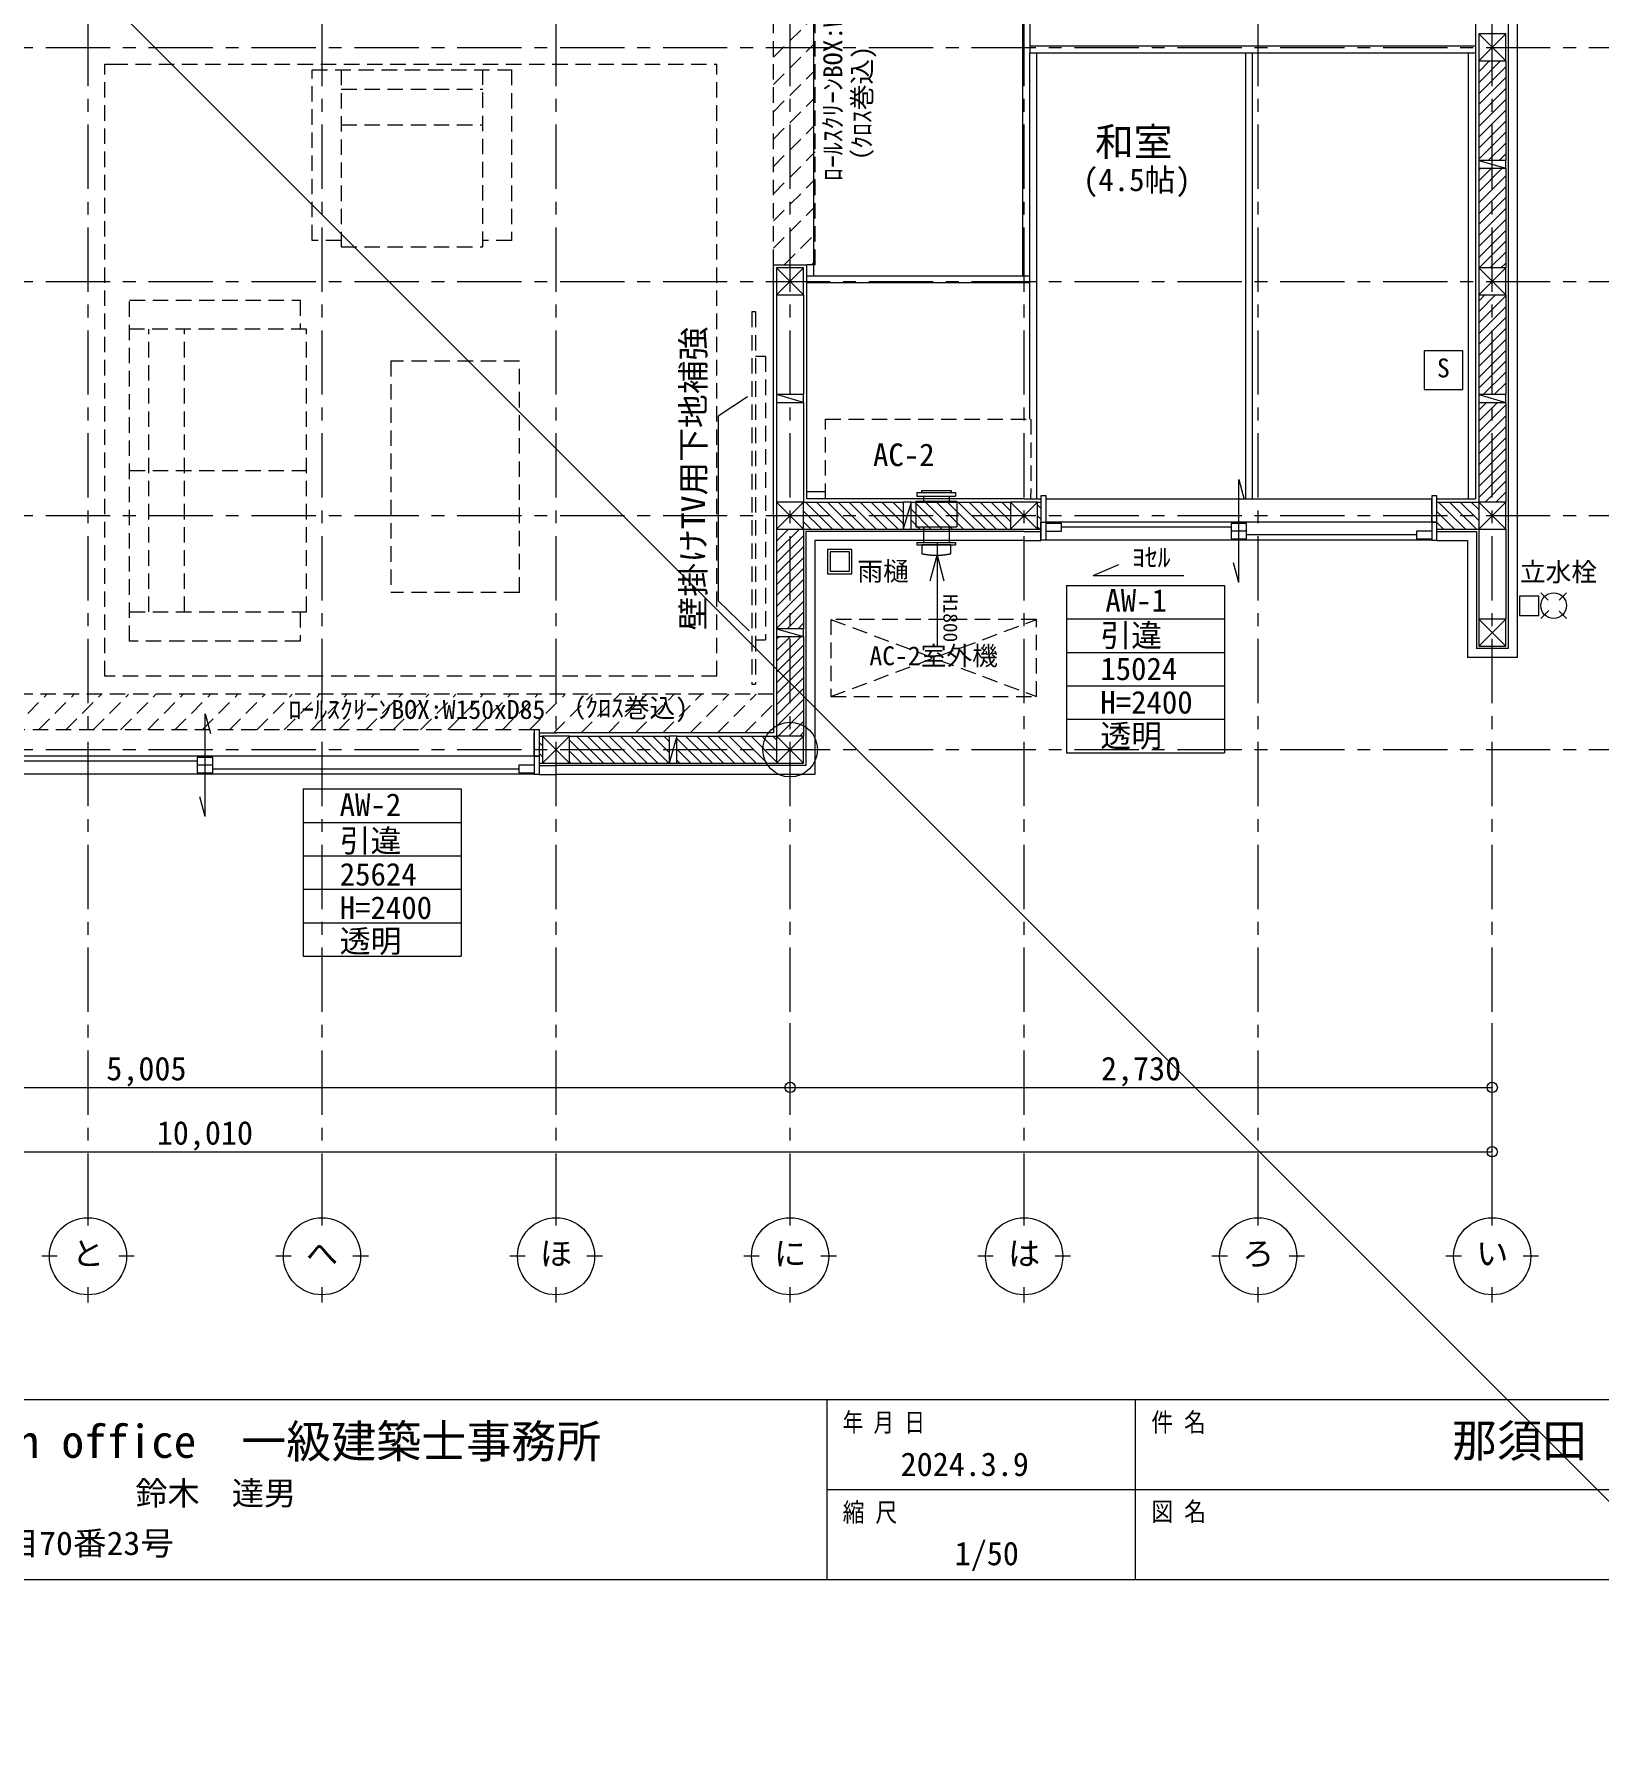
# Model space of a CAD drawing. Units: millimetres at full size, sheet at 1:50. Extents: x -16792 to 54909, y -26252 to 25759.
# Drawn here: x -87 to 5997, y 9388 to 16024 of the extents above; entities that cross this region are included whole.
import ezdxf
from ezdxf.enums import TextEntityAlignment as Align

# ---------------------------------------------------------------- set-up
doc = ezdxf.new("R2010")
doc.units = ezdxf.units.MM
doc.header["$LTSCALE"] = 50
doc.header["$PDMODE"] = 32
doc.header["$PDSIZE"] = 40
doc.linetypes.add('CHAIN1', pattern=[8, 5, -1, 1, -1])
doc.linetypes.add('DASHED1', pattern=[1.8, 1.2, -0.6])
for name, color, linetype, lineweight in [('3-1_通り芯・通り番号', 7, 'Continuous', 13), ('3-2_柱(黄)', 4, 'Continuous', 5), ('3-3_仕上線(黄)', 3, 'Continuous', 20), ('3-4_下地・間柱(水色)', 4, 'Continuous', 5), ('3-5_サッシ・室内建具', 7, 'Continuous', 13), ('3-6_住宅設備・造作', 4, 'Continuous', 5), ('3-7_家具点線', 4, 'DASHED1', 5), ('3-8_ハッチング', 1, 'Continuous', 9), ('3-9_建築設備', 5, 'Continuous', 13), ('3-A_文字', 7, 'Continuous', 13), ('3-B_特記事項', 6, 'Continuous', 13), ('3-C_予備', 1, 'Continuous', 9), ('3-F_寸法・方位', 7, 'Continuous', 13), ('F-F_図面枠（共通）', 7, 'Continuous', 13)]:
    doc.layers.add(name, color=color, linetype=linetype, lineweight=lineweight)
doc.styles.add('ＭＳ ゴシック', font='')
doc.styles.get('ＭＳ ゴシック').set_extended_font_data('MS Gothic')

# ---------------------------------------------------------------- blocks, each defined once
blk = doc.blocks.new('SA')
at = {"layer": '3-9_建築設備'}
for p, q in [((-74.76, 215.53), (-74.76, 201.53)), ((-74.76, 215.53), (75.24, 215.53)), ((-74.76, 201.53), (75.24, 201.53)), ((-57.26, 223.53), (-57.26, 215.53)), ((-57.26, 223.53), (57.74, 223.53)), ((-57.26, 215.53), (57.74, 215.53)), ((-49.26, 201.68), (-49.26, 181.68)), ((-49.26, 201.68), (49.74, 201.68)), ((49.74, 201.68), (49.74, 181.68)), ((57.74, 223.53), (57.74, 215.53)), ((75.24, 215.53), (75.24, 201.53)), ((-79.76, 181.68), (-79.76, 95.68)), ((-79.76, 181.68), (80.24, 181.68)), ((-79.76, 181.68), (-79.76, 95.68)), ((-79.76, 181.68), (80.24, 181.68)), ((-49.26, 181.68), (49.74, 181.68)), ((80.24, 181.68), (80.24, 95.68)), ((80.24, 181.68), (80.24, 82.68)), ((-79.76, 95.68), (-79.76, 82.68)), ((-79.76, 82.68), (80.24, 82.68)), ((49.74, 82.68), (49.74, 21.68)), ((-74.76, 21.68), (-74.76, 11.68)), ((-74.76, 21.68), (75.24, 21.68)), ((-74.76, 11.68), (75.24, 11.68)), ((4.57, -385.34), (4.57, 20.47)), ((75.24, 21.68), (75.24, 11.68))]:
    blk.add_line(p, q, dxfattribs=at)
for points in [[(-49.26, 82.68), (-49.26, 21.68), (49.74, 21.68)], [(56.85, -22.4), (56.85, 11.68), (-56.36, 11.68), (-56.36, -22.3), (-55.75, -22.43), (-54.88, -22.61), (-54.02, -22.79), (-53.15, -22.97), (-52.28, -23.14), (-51.41, -23.31), (-50.54, -23.48), (-49.68, -23.64), (-48.81, -23.8), (-47.93, -23.96), (-47.06, -24.12), (-46.19, -24.27), (-45.32, -24.42), (-44.45, -24.57), (-43.57, -24.71), (-42.7, -24.86), (-41.83, -24.99), (-40.95, -25.13), (-40.08, -25.26), (-39.2, -25.39), (-38.33, -25.52), (-37.45, -25.65), (-36.58, -25.77), (-35.7, -25.89), (-34.82, -26), (-33.94, -26.12), (-33.07, -26.23), (-32.19, -26.34), (-31.31, -26.44), (-30.43, -26.54), (-29.55, -26.64), (-28.67, -26.74), (-27.79, -26.83), (-26.91, -26.92), (-26.03, -27.01), (-25.15, -27.1)], [(-25.15, -27.1), (-24.27, -27.18), (-23.39, -27.26), (-22.51, -27.34), (-21.62, -27.41), (-20.74, -27.48), (-19.86, -27.55), (-18.98, -27.61), (-18.09, -27.67), (-17.21, -27.73), (-16.33, -27.79), (-15.44, -27.84), (-14.56, -27.89), (-13.68, -27.94), (-12.79, -27.99), (-11.91, -28.03), (-11.03, -28.07), (-10.14, -28.11), (-9.26, -28.14), (-8.37, -28.17), (-7.49, -28.2), (-6.6, -28.22), (-5.72, -28.24), (-4.84, -28.26), (-3.95, -28.28), (-3.07, -28.29), (-2.18, -28.3), (-1.3, -28.31), (-0.41, -28.32), (0.47, -28.32), (1.36, -28.32), (2.24, -28.31), (3.13, -28.3), (4.01, -28.29), (4.9, -28.28), (5.78, -28.26), (6.67, -28.24), (7.55, -28.22), (8.44, -28.2), (9.32, -28.17)], [(-23.51, -128.36), (3.28, -28.37), (30.07, -128.36)], [(9.32, -28.17), (10.21, -28.14), (11.09, -28.11), (11.97, -28.07), (12.86, -28.03), (13.74, -27.99), (14.63, -27.94), (15.51, -27.89), (16.39, -27.84), (17.28, -27.79), (18.16, -27.73), (19.04, -27.67), (19.92, -27.61), (20.81, -27.55), (21.69, -27.48), (22.57, -27.41), (23.45, -27.34), (24.33, -27.26), (25.22, -27.18), (26.1, -27.1), (26.98, -27.01), (27.86, -26.92), (28.74, -26.83), (29.62, -26.74), (30.5, -26.64), (31.38, -26.54), (32.26, -26.44), (33.13, -26.34), (34.01, -26.23), (34.89, -26.12), (35.77, -26), (36.65, -25.89), (37.52, -25.77), (38.4, -25.65), (39.27, -25.52), (40.15, -25.39), (41.03, -25.26), (41.9, -25.13), (42.77, -24.99), (43.65, -24.86)], [(43.65, -24.86), (44.52, -24.71), (45.4, -24.57), (46.27, -24.42), (47.14, -24.27), (48.01, -24.12), (48.88, -23.96), (49.75, -23.8), (50.62, -23.64), (51.49, -23.48), (52.36, -23.31), (53.23, -23.14), (54.1, -22.97), (54.96, -22.79), (55.83, -22.61), (56.7, -22.43), (57.31, -22.3)]]:
    blk.add_lwpolyline(points, dxfattribs=at)

msp = doc.modelspace()

# ---------------------------------------------------------------- linework, layer by layer
at = {"layer": '3-1_通り芯・通り番号', "color": 1, "linetype": 'CHAIN1', "lineweight": 9}
for p, q in [((122.05, 11422.55), (122.05, 23216.06)), ((1032.05, 11422.55), (1032.05, 23216.06)), ((1942.05, 11422.55), (1942.05, 23216.06)), ((2852.05, 11422.55), (2852.05, 23216.06)), ((3762.05, 11422.55), (3762.05, 23216.06)), ((4672.05, 11422.55), (4672.05, 23216.06)), ((5582.05, 11422.55), (5582.05, 23216.06)), ((-7242.18, 15972.55), (7012.93, 15972.55)), ((-7242.18, 15062.55), (7012.93, 15062.55)), ((-7242.18, 14152.55), (7012.93, 14152.55)), ((-7242.18, 13242.55), (7012.93, 13242.55))]:
    msp.add_line(p, q, dxfattribs=at)
at = {"layer": '3-1_通り芯・通り番号'}
for p, q in [((122.05, 11392.55), (122.05, 11452.55)), ((1032.05, 11392.55), (1032.05, 11452.55)), ((1942.05, 11392.55), (1942.05, 11452.55)), ((2852.05, 11392.55), (2852.05, 11452.55)), ((3762.05, 11392.55), (3762.05, 11452.55)), ((4672.05, 11392.55), (4672.05, 11452.55)), ((5582.05, 11392.55), (5582.05, 11452.55)), ((2.05, 11272.55), (-57.95, 11272.55)), ((302.05, 11272.55), (242.05, 11272.55)), ((912.05, 11272.55), (852.05, 11272.55)), ((1212.05, 11272.55), (1152.05, 11272.55)), ((1822.05, 11272.55), (1762.05, 11272.55)), ((2122.05, 11272.55), (2062.05, 11272.55)), ((2732.05, 11272.55), (2672.05, 11272.55)), ((3032.05, 11272.55), (2972.05, 11272.55)), ((3642.05, 11272.55), (3582.05, 11272.55)), ((3942.05, 11272.55), (3882.05, 11272.55)), ((4552.05, 11272.55), (4492.05, 11272.55)), ((4852.05, 11272.55), (4792.05, 11272.55)), ((5462.05, 11272.55), (5402.05, 11272.55)), ((5762.05, 11272.55), (5702.05, 11272.55)), ((122.05, 11092.55), (122.05, 11152.55)), ((1032.05, 11092.55), (1032.05, 11152.55)), ((1942.05, 11092.55), (1942.05, 11152.55)), ((2852.05, 11092.55), (2852.05, 11152.55)), ((3762.05, 11092.55), (3762.05, 11152.55)), ((4672.05, 11092.55), (4672.05, 11152.55)), ((5582.05, 11092.55), (5582.05, 11152.55))]:
    msp.add_line(p, q, dxfattribs=at)
for centre in [(122.05, 11272.55), (1032.05, 11272.55), (1942.05, 11272.55), (2852.05, 11272.55), (3762.05, 11272.55), (4672.05, 11272.55), (5582.05, 11272.55)]:
    msp.add_circle(centre, 150, dxfattribs=at)
at = {"layer": '3-2_柱(黄)'}
for p, q in [((5634.55, 16025.05), (5529.55, 15920.05)), ((5634.55, 15920.05), (5529.55, 16025.05)), ((2799.55, 15115.05), (2904.55, 15010.05)), ((2904.55, 15115.05), (2799.55, 15010.05)), ((5634.55, 15115.05), (5529.55, 15010.05)), ((5634.55, 15010.05), (5529.55, 15115.05)), ((2799.55, 14205.05), (2904.55, 14100.05)), ((2904.55, 14205.05), (2799.55, 14100.05)), ((3814.55, 14100.05), (3709.55, 14205.05)), ((3709.55, 14100.05), (3814.55, 14205.05)), ((5529.55, 14205.05), (5634.55, 14100.05)), ((5634.55, 14205.05), (5529.55, 14100.05)), ((5529.55, 13750.05), (5634.55, 13645.05)), ((5634.55, 13750.05), (5529.55, 13645.05)), ((1994.55, 13190.05), (1889.55, 13295.05)), ((1889.55, 13190.05), (1994.55, 13295.05)), ((2799.55, 13295.05), (2904.55, 13190.05)), ((2904.55, 13295.05), (2799.55, 13190.05))]:
    msp.add_line(p, q, dxfattribs=at)
at = {"layer": '3-2_柱(黄)', "color": 3, "lineweight": 20}
for points in [[(5634.55, 16025.05), (5529.55, 16025.05), (5529.55, 15920.05), (5634.55, 15920.05)], [(2799.55, 15115.05), (2799.55, 15010.05), (2904.55, 15010.05), (2904.55, 15115.05)], [(5634.55, 15115.05), (5529.55, 15115.05), (5529.55, 15010.05), (5634.55, 15010.05)], [(2799.55, 14205.05), (2799.55, 14100.05), (2904.55, 14100.05), (2904.55, 14205.05)], [(3814.55, 14100.05), (3814.55, 14205.05), (3709.55, 14205.05), (3709.55, 14100.05)], [(5529.55, 14205.05), (5529.55, 14100.05), (5634.55, 14100.05), (5634.55, 14205.05)], [(5529.55, 13750.05), (5529.55, 13645.05), (5634.55, 13645.05), (5634.55, 13750.05)], [(1994.55, 13190.05), (1994.55, 13295.05), (1889.55, 13295.05), (1889.55, 13190.05)], [(2799.55, 13295.05), (2799.55, 13190.05), (2904.55, 13190.05), (2904.55, 13295.05)]]:
    msp.add_lwpolyline(points, close=True, dxfattribs=at)
msp.add_circle((2852.05, 13242.55), 106.22, dxfattribs=at)
at = {"layer": '3-3_仕上線(黄)'}
for p, q in [((5517.05, 17715.55), (5517.05, 15972.55)), ((5678.55, 16882.55), (5678.55, 15972.55)), ((5517.05, 15972.55), (5517.05, 15062.55)), ((5678.55, 15972.55), (5678.55, 15062.55)), ((2787.05, 14152.55), (2787.05, 15127.55)), ((2787.05, 15127.55), (2917.05, 15127.55)), ((2917.05, 14217.55), (2917.05, 15127.55)), ((5517.05, 15062.55), (5517.05, 14217.55)), ((5678.55, 15062.55), (5678.55, 14152.55)), ((3762.05, 14217.55), (2917.05, 14217.55)), ((3762.05, 14217.55), (3827.05, 14217.55)), ((5346.95, 14217.55), (5347.05, 14217.55)), ((5367.05, 14217.55), (5517.05, 14217.55)), ((2787.05, 14152.55), (2787.05, 13307.55)), ((5678.55, 14152.55), (5678.55, 13601.05)), ((3762.05, 14056.05), (2948.55, 14056.05)), ((2948.55, 14056.05), (2948.55, 13146.05)), ((3762.05, 14056.05), (3827.05, 14056.05)), ((5346.95, 14056.05), (5347.05, 14056.05)), ((5367.05, 14056.05), (5485.55, 14056.05)), ((5485.55, 14056.05), (5485.55, 13601.05)), ((5678.55, 13601.05), (5485.55, 13601.05)), ((1877.05, 13307.55), (1942.05, 13307.55)), ((2787.05, 13307.55), (1942.05, 13307.55)), ((1877.05, 13146.05), (1942.05, 13146.05)), ((2948.55, 13146.05), (1942.05, 13146.05))]:
    msp.add_line(p, q, dxfattribs=at)
at = {"layer": '3-3_仕上線(黄)', "color": 7, "linetype": 'DASHED1', "lineweight": 13}
for p, q in [((187.05, 15907.55), (217.22, 15907.55)), ((187.05, 13527.55), (187.05, 15907.55)), ((217.22, 15907.55), (2567.05, 15907.55)), ((2567.05, 13527.55), (2567.05, 15907.55)), ((2567.05, 13527.55), (187.05, 13527.55)), ((2787.05, 13457.55), (-770.45, 13457.55)), ((1857.05, 13319.55), (-702.85, 13319.55))]:
    msp.add_line(p, q, dxfattribs=at)
at = {"layer": '3-4_下地・間柱(水色)'}
for p, q in [((5643.55, 15972.55), (5643.55, 15062.55)), ((5529.55, 15920.05), (5529.55, 15532.55)), ((5529.55, 15920.05), (5529.55, 15532.55)), ((5634.55, 15920.05), (5634.55, 15532.55)), ((5529.55, 15532.55), (5634.55, 15502.55)), ((5529.55, 15502.55), (5529.55, 15115.05)), ((5529.55, 15502.55), (5529.55, 15115.05)), ((5634.55, 15502.55), (5634.55, 15115.05)), ((2799.55, 15010.05), (2799.55, 14622.55)), ((2904.55, 15010.05), (2904.55, 14622.55)), ((5529.55, 15010.05), (5529.55, 14622.55)), ((5529.55, 15010.05), (5529.55, 14622.55)), ((5634.55, 15010.05), (5634.55, 14622.55)), ((5643.55, 15062.55), (5643.55, 14152.55)), ((2904.55, 14592.55), (2799.55, 14622.55)), ((5529.55, 14622.55), (5634.55, 14592.55)), ((2799.55, 14592.55), (2799.55, 14205.05)), ((2904.55, 14592.55), (2904.55, 14205.05)), ((5529.55, 14592.55), (5529.55, 14205.05)), ((5529.55, 14592.55), (5529.55, 14205.05)), ((5634.55, 14592.55), (5634.55, 14205.05)), ((2904.55, 14205.05), (3292.05, 14205.05)), ((2904.55, 14205.05), (3292.05, 14205.05)), ((3322.05, 14205.05), (3292.05, 14100.05)), ((3322.05, 14205.05), (3709.55, 14205.05)), ((3322.05, 14205.05), (3709.55, 14205.05)), ((3814.55, 14205.05), (3827.05, 14205.05)), ((5346.95, 14205.05), (5347.05, 14205.05)), ((5367.05, 14205.05), (5529.55, 14205.05)), ((5367.05, 14205.05), (5529.55, 14205.05)), ((5643.55, 14152.55), (5643.55, 13636.05)), ((2799.55, 14100.05), (2799.55, 13712.55)), ((2799.55, 14100.05), (2799.55, 13712.55)), ((2904.55, 14100.05), (2904.55, 13712.55)), ((2904.55, 14100.05), (3292.05, 14100.05)), ((2913.55, 14091.05), (2913.55, 13181.05)), ((3762.05, 14091.05), (2913.55, 14091.05)), ((3322.05, 14100.05), (3709.55, 14100.05)), ((3762.05, 14091.05), (3827.05, 14091.05)), ((3814.55, 14100.05), (3827.05, 14100.05)), ((5367.05, 14100.05), (5529.55, 14100.05)), ((5367.05, 14091.05), (5520.55, 14091.05)), ((5520.55, 14091.05), (5520.55, 13636.05)), ((5529.55, 14100.05), (5529.55, 13750.05)), ((5634.55, 14100.05), (5634.55, 13750.05)), ((2799.55, 13712.55), (2904.55, 13682.55)), ((2799.55, 13682.55), (2799.55, 13295.05)), ((2799.55, 13682.55), (2799.55, 13295.05)), ((2904.55, 13682.55), (2904.55, 13295.05)), ((5643.55, 13636.05), (5520.55, 13636.05)), ((1877.05, 13295.05), (1889.55, 13295.05)), ((1994.55, 13295.05), (2382.05, 13295.05)), ((1994.55, 13295.05), (2382.05, 13295.05)), ((2412.05, 13295.05), (2382.05, 13190.05)), ((2412.05, 13295.05), (2799.55, 13295.05)), ((2412.05, 13295.05), (2799.55, 13295.05)), ((1877.05, 13190.05), (1889.55, 13190.05)), ((1877.05, 13181.05), (1942.05, 13181.05)), ((2913.55, 13181.05), (1942.05, 13181.05)), ((1994.55, 13190.05), (2382.05, 13190.05)), ((2412.05, 13190.05), (2799.55, 13190.05))]:
    msp.add_line(p, q, dxfattribs=at)
msp.add_lwpolyline([(5643.55, 17854.05), (5643.55, 16882.55), (5643.55, 15972.55)], dxfattribs=at)
for points in [[(5634.55, 15532.55), (5529.55, 15532.55), (5529.55, 15502.55), (5634.55, 15502.55)], [(2799.55, 14592.55), (2904.55, 14592.55), (2904.55, 14622.55), (2799.55, 14622.55)], [(5634.55, 14622.55), (5529.55, 14622.55), (5529.55, 14592.55), (5634.55, 14592.55)], [(3322.05, 14100.05), (3322.05, 14205.05), (3292.05, 14205.05), (3292.05, 14100.05)], [(2904.55, 13712.55), (2799.55, 13712.55), (2799.55, 13682.55), (2904.55, 13682.55)], [(2412.05, 13190.05), (2412.05, 13295.05), (2382.05, 13295.05), (2382.05, 13190.05)]]:
    msp.add_lwpolyline(points, close=True, dxfattribs=at)
at = {"layer": '3-5_サッシ・室内建具'}
for p, q in [((4597.05, 13892.05), (4597.05, 14292.05)), ((4597.05, 14292.05), (4617.76, 14214.77)), ((3847.05, 14229.55), (3827.05, 14229.55)), ((3827.05, 14229.55), (3827.05, 14057.05)), ((3847.05, 14057.05), (3847.05, 14229.55)), ((3847.05, 14127.05), (3847.05, 14217.55)), ((5347.05, 14229.55), (5347.05, 14057.05)), ((5347.05, 14127.05), (5347.05, 14217.55)), ((3827.05, 14127.05), (3847.05, 14127.05)), ((3827.05, 14056.05), (3827.05, 14127.05)), ((3827.05, 14127.05), (3847.05, 14127.05)), ((5347.05, 14127.05), (3847.05, 14127.05)), ((3907.05, 14122.05), (3847.05, 14122.05)), ((3847.05, 14092.05), (3907.05, 14092.05)), ((3907.05, 14092.05), (3907.05, 14122.05)), ((4567.05, 14107.05), (3907.05, 14107.05)), ((4567.05, 14122.05), (4567.05, 14062.05)), ((4627.05, 14122.05), (4567.05, 14122.05)), ((4627.05, 14092.05), (4567.05, 14092.05)), ((4627.05, 14062.05), (4627.05, 14122.05)), ((5287.05, 14077.05), (4627.05, 14077.05)), ((5347.05, 14092.05), (5287.05, 14092.05)), ((5347.05, 14127.05), (5367.05, 14127.05)), ((3827.05, 14056.05), (3827.05, 14065.05)), ((3847.05, 14057.05), (3827.05, 14057.05)), ((5347.05, 14057.05), (3847.05, 14057.05)), ((4567.05, 14062.05), (4627.05, 14062.05)), ((5347.05, 14057.05), (5367.05, 14057.05)), ((5367.05, 14056.05), (5367.05, 14065.05)), ((4029.83, 13919.44), (4129.57, 13962.08)), ((4597.05, 13892.05), (4576.35, 13969.32)), ((4029.83, 13919.44), (4382.88, 13919.44)), ((577.05, 12982.05), (577.05, 13382.05)), ((577.05, 13382.05), (597.76, 13304.77)), ((1857.05, 13319.55), (1857.05, 13147.05)), ((1857.05, 13217.05), (1857.05, 13307.55)), ((1857.05, 13217.05), (-702.95, 13217.05)), ((547.05, 13212.05), (547.05, 13152.05)), ((607.05, 13212.05), (547.05, 13212.05)), ((607.05, 13152.05), (607.05, 13212.05)), ((1857.05, 13217.05), (1877.05, 13217.05)), ((1857.05, 13147.05), (-702.95, 13147.05)), ((547.05, 13197.05), (-642.95, 13197.05)), ((607.05, 13182.05), (547.05, 13182.05)), ((547.05, 13152.05), (607.05, 13152.05)), ((1797.05, 13167.05), (607.05, 13167.05)), ((1857.05, 13182.05), (1797.05, 13182.05)), ((1857.05, 13147.05), (1877.05, 13147.05)), ((1877.05, 13146.05), (1877.05, 13155.05)), ((577.05, 12982.05), (556.35, 13059.32))]:
    msp.add_line(p, q, dxfattribs=at)
for points in [[(5367.05, 14057.05), (5367.05, 14229.55), (5347.05, 14229.55)], [(5287.05, 14092.05), (5287.05, 14062.05), (5347.05, 14062.05)], [(5367.05, 14056.05), (5367.05, 14127.05), (5347.05, 14127.05)], [(1877.05, 13147.05), (1877.05, 13319.55), (1857.05, 13319.55)], [(1877.05, 13146.05), (1877.05, 13217.05), (1857.05, 13217.05)], [(1797.05, 13182.05), (1797.05, 13152.05), (1857.05, 13152.05)]]:
    msp.add_lwpolyline(points, dxfattribs=at)
at = {"layer": '3-6_住宅設備・造作', "linetype": 'DASHED1'}
for p, q in [((2787.05, 15127.55), (2787.05, 16817.55)), ((2949.55, 15127.55), (2949.55, 16817.55)), ((2787.05, 15934.19), (2949.55, 16096.69)), ((2787.05, 15828.12), (2949.55, 15990.62)), ((2787.05, 15722.05), (2949.55, 15884.55)), ((2787.05, 15615.99), (2949.55, 15778.49)), ((2787.05, 15509.92), (2949.55, 15672.42)), ((2787.05, 15403.86), (2949.55, 15566.36)), ((2787.05, 15297.79), (2949.55, 15460.29)), ((2787.05, 15191.72), (2949.55, 15354.22)), ((2828.94, 15127.55), (2949.55, 15248.16)), ((2935.01, 15127.55), (2949.55, 15142.09)), ((2949.55, 15127.55), (2917.05, 15127.55)), ((-176.11, 13319.55), (-38.11, 13457.55)), ((-70.04, 13319.55), (67.96, 13457.55)), ((36.02, 13319.55), (174.02, 13457.55)), ((142.09, 13319.55), (280.09, 13457.55)), ((248.16, 13319.55), (386.16, 13457.55)), ((354.22, 13319.55), (492.22, 13457.55)), ((460.29, 13319.55), (598.29, 13457.55)), ((566.35, 13319.55), (704.35, 13457.55)), ((672.42, 13319.55), (810.42, 13457.55)), ((778.49, 13319.55), (916.49, 13457.55)), ((884.55, 13319.55), (1022.55, 13457.55)), ((990.62, 13319.55), (1128.62, 13457.55)), ((1096.68, 13319.55), (1234.68, 13457.55)), ((1202.75, 13319.55), (1340.75, 13457.55)), ((1308.82, 13319.55), (1446.82, 13457.55)), ((1414.88, 13319.55), (1552.88, 13457.55)), ((1520.95, 13319.55), (1658.95, 13457.55)), ((1627.01, 13319.55), (1765.01, 13457.55)), ((1733.08, 13319.55), (1871.08, 13457.55)), ((1839.15, 13319.55), (1977.15, 13457.55)), ((1933.21, 13307.55), (2083.21, 13457.55)), ((2039.28, 13307.55), (2189.28, 13457.55)), ((2145.34, 13307.55), (2295.34, 13457.55)), ((2251.41, 13307.55), (2401.41, 13457.55)), ((2357.48, 13307.55), (2507.48, 13457.55)), ((2463.54, 13307.55), (2613.54, 13457.55)), ((2569.61, 13307.55), (2719.61, 13457.55)), ((2675.67, 13307.55), (2787.05, 13418.92))]:
    msp.add_line(p, q, dxfattribs=at)
at = {"layer": '3-6_住宅設備・造作', "color": 7, "lineweight": 13}
for p, q in [((2997.53, 14020.85), (2997.53, 13925.85)), ((2997.53, 13925.85), (3092.53, 13925.85))]:
    msp.add_line(p, q, dxfattribs=at)
at = {"layer": '3-6_住宅設備・造作'}
for p, q in [((5799.65, 13823.56), (5770.85, 13852.36)), ((5870.85, 13852.36), (5842.23, 13823.75)), ((5802.16, 13783.68), (5770.85, 13752.36)), ((5842.43, 13780.78), (5870.85, 13752.36))]:
    msp.add_line(p, q, dxfattribs=at)
at = {"layer": '3-6_住宅設備・造作', "color": 7, "lineweight": 13}
msp.add_lwpolyline([(3092.53, 13925.85), (3092.53, 14020.85), (2997.53, 14020.85)], dxfattribs=at)
msp.add_lwpolyline([(3007.53, 13935.85), (3082.53, 13935.85), (3082.53, 14010.85), (3007.53, 14010.85)], close=True, dxfattribs=at)
at = {"layer": '3-6_住宅設備・造作'}
msp.add_lwpolyline([(5763.56, 13763.89), (5763.56, 13838.89), (5688.56, 13838.89), (5688.56, 13763.89)], close=True, dxfattribs=at)
msp.add_circle((5820.85, 13802.36), 50, dxfattribs=at)
at = {"layer": '3-7_家具点線'}
for p, q in [((993.67, 15885.27), (1768.67, 15885.27)), ((993.67, 15222.27), (993.67, 15885.27)), ((1106.67, 15885.27), (1106.67, 15197.27)), ((1656.67, 15197.27), (1656.67, 15885.27)), ((1768.67, 15885.27), (1768.67, 15222.27)), ((1106.67, 15810.27), (1656.67, 15810.27)), ((1106.67, 15672.27), (1656.67, 15672.27)), ((1106.67, 15222.27), (993.67, 15222.27)), ((1106.67, 15197.27), (1656.67, 15197.27)), ((1768.67, 15222.27), (1656.67, 15222.27)), ((284.01, 13664.55), (284.01, 14989.55)), ((284.01, 14989.55), (947.01, 14989.55)), ((947.01, 14989.55), (947.01, 14877.55)), ((2718.07, 14944.38), (2703.07, 14944.38)), ((2718.07, 14944.38), (2718.07, 13496.38)), ((972.01, 14877.55), (284.01, 14877.55)), ((359.01, 13777.55), (359.01, 14877.55)), ((497.01, 13777.55), (497.01, 14877.55)), ((972.01, 13777.55), (972.01, 14877.55)), ((1299.29, 14753.17), (1299.29, 13853.17)), ((2756.07, 14770.88), (2718.07, 14770.88)), ((2756.07, 14770.88), (2756.07, 13669.88)), ((284.01, 14327.55), (972.01, 14327.55)), ((1799.29, 13853.17), (1299.29, 13853.17)), ((284.01, 13777.55), (972.01, 13777.55)), ((947.01, 13777.55), (947.01, 13664.55)), ((3010.41, 13748.6), (3810.41, 13448.6)), ((3010.41, 13448.6), (3810.41, 13748.6)), ((947.01, 13664.55), (284.01, 13664.55)), ((2718.07, 13669.88), (2756.07, 13669.88))]:
    msp.add_line(p, q, dxfattribs=at)
for points in [[(2703.07, 14944.38), (2703.07, 13496.38), (2718.07, 13496.38)], [(1799.29, 13853.17), (1799.29, 14753.17), (1299.29, 14753.17)], [(2989.34, 14217.68), (2989.59, 14527.68), (3787.59, 14527.05), (3787.34, 14217.55)]]:
    msp.add_lwpolyline(points, dxfattribs=at)
msp.add_lwpolyline([(3010.41, 13448.6), (3810.41, 13448.6), (3810.41, 13748.6), (3010.41, 13748.6)], close=True, dxfattribs=at)
at = {"layer": '3-8_ハッチング'}
for p, q in [((5614.41, 15920.05), (5529.55, 15835.19)), ((5571.98, 15920.05), (5529.55, 15877.62)), ((5634.55, 15897.77), (5529.55, 15792.77)), ((5634.55, 15855.34), (5529.55, 15750.34)), ((5634.55, 15812.91), (5529.55, 15707.91)), ((5634.55, 15770.49), (5529.55, 15665.49)), ((5634.55, 15728.06), (5529.55, 15623.06)), ((5634.55, 15685.63), (5529.55, 15580.63)), ((5634.55, 15643.21), (5529.55, 15538.21)), ((5634.55, 15600.78), (5566.32, 15532.55)), ((5634.55, 15558.35), (5608.74, 15532.55)), ((5621.17, 15502.55), (5529.55, 15410.93)), ((5578.74, 15502.55), (5529.55, 15453.35)), ((5536.32, 15502.55), (5529.55, 15495.78)), ((5634.55, 15473.5), (5529.55, 15368.5)), ((5634.55, 15431.08), (5529.55, 15326.08)), ((5634.55, 15388.65), (5529.55, 15283.65)), ((5634.55, 15346.22), (5529.55, 15241.22)), ((5634.55, 15303.8), (5529.55, 15198.8)), ((5634.55, 15261.37), (5529.55, 15156.37)), ((5634.55, 15218.94), (5530.66, 15115.05)), ((5634.55, 15176.52), (5573.08, 15115.05)), ((5634.55, 15134.09), (5615.51, 15115.05)), ((5595.36, 15010.05), (5529.55, 14944.24)), ((5552.94, 15010.05), (5529.55, 14986.66)), ((5634.55, 15006.81), (5529.55, 14901.81)), ((5634.55, 14964.39), (5529.55, 14859.39)), ((5634.55, 14921.96), (5529.55, 14816.96)), ((5634.55, 14879.53), (5529.55, 14774.53)), ((5634.55, 14837.11), (5529.55, 14732.11)), ((5634.55, 14794.68), (5529.55, 14689.68)), ((5634.55, 14752.25), (5529.55, 14647.25)), ((5634.55, 14709.83), (5547.27, 14622.55)), ((5634.55, 14667.4), (5589.7, 14622.55)), ((5634.55, 14624.97), (5632.13, 14622.55)), ((5602.13, 14592.55), (5529.55, 14519.97)), ((5559.7, 14592.55), (5529.55, 14562.4)), ((5634.55, 14582.55), (5529.55, 14477.55)), ((5634.55, 14540.12), (5529.55, 14435.12)), ((5634.55, 14497.69), (5529.55, 14392.69)), ((5634.55, 14455.27), (5529.55, 14350.27)), ((5634.55, 14412.84), (5529.55, 14307.84)), ((5634.55, 14370.42), (5529.55, 14265.42)), ((5634.55, 14327.99), (5529.55, 14222.99)), ((5634.55, 14285.56), (5554.04, 14205.05)), ((3017.12, 14100.05), (2912.12, 14205.05)), ((3059.55, 14100.05), (2954.55, 14205.05)), ((3101.98, 14100.05), (2996.98, 14205.05)), ((3144.4, 14100.05), (3039.4, 14205.05)), ((3186.83, 14100.05), (3081.83, 14205.05)), ((3229.26, 14100.05), (3124.26, 14205.05)), ((3271.68, 14100.05), (3166.68, 14205.05)), ((3292.05, 14122.1), (3209.11, 14205.05)), ((3251.53, 14205.05), (3292.05, 14164.53)), ((3441.39, 14100.05), (3336.39, 14205.05)), ((3483.81, 14100.05), (3378.81, 14205.05)), ((3526.24, 14100.05), (3421.24, 14205.05)), ((3568.67, 14100.05), (3463.67, 14205.05)), ((3611.09, 14100.05), (3506.09, 14205.05)), ((3653.52, 14100.05), (3548.52, 14205.05)), ((3695.95, 14100.05), (3590.95, 14205.05)), ((3709.55, 14128.86), (3633.37, 14205.05)), ((3709.55, 14171.29), (3675.8, 14205.05)), ((3814.55, 14205.05), (3827.05, 14205.05)), ((5346.95, 14205.05), (5347.05, 14205.05)), ((5477.85, 14100.05), (5372.85, 14205.05)), ((5520.28, 14100.05), (5415.28, 14205.05)), ((5529.55, 14133.2), (5457.71, 14205.05)), ((5500.13, 14205.05), (5529.55, 14175.62)), ((5634.55, 14243.14), (5596.46, 14205.05)), ((2974.7, 14100.05), (2904.55, 14170.19)), ((3398.96, 14100.05), (3322.05, 14176.95)), ((3322.05, 14134.53), (3356.53, 14100.05)), ((3814.55, 14193.57), (3827.05, 14181.07)), ((3827.05, 14138.64), (3814.55, 14151.14)), ((5346.95, 14188.52), (5347.05, 14188.42)), ((5346.95, 14146.09), (5347.05, 14145.99)), ((5367.05, 14168.42), (5435.43, 14100.05)), ((2888.74, 14100.05), (2799.55, 14010.86)), ((2846.32, 14100.05), (2799.55, 14053.28)), ((2803.89, 14100.05), (2799.55, 14095.71)), ((2904.55, 14073.43), (2799.55, 13968.43)), ((2932.27, 14100.05), (2904.55, 14127.76)), ((3823.22, 14100.05), (3814.55, 14108.72)), ((5367.05, 14125.99), (5393, 14100.05)), ((2904.55, 14031), (2799.55, 13926)), ((2904.55, 13988.58), (2799.55, 13883.58)), ((2904.55, 13946.15), (2799.55, 13841.15)), ((2904.55, 13903.72), (2799.55, 13798.72)), ((2904.55, 13861.3), (2799.55, 13756.3)), ((2904.55, 13818.87), (2799.55, 13713.87)), ((2904.55, 13776.45), (2840.65, 13712.55)), ((2895.51, 13682.55), (2799.55, 13586.59)), ((2853.08, 13682.55), (2799.55, 13629.02)), ((2810.65, 13682.55), (2799.55, 13671.45)), ((2904.55, 13734.02), (2883.08, 13712.55)), ((2904.55, 13649.17), (2799.55, 13544.17)), ((2904.55, 13606.74), (2799.55, 13501.74)), ((2904.55, 13564.31), (2799.55, 13459.31)), ((2904.55, 13521.89), (2799.55, 13416.89)), ((2904.55, 13479.46), (2799.55, 13374.46)), ((2904.55, 13437.03), (2799.55, 13332.03)), ((2904.55, 13394.61), (2804.99, 13295.05)), ((2904.55, 13352.18), (2847.42, 13295.05)), ((1877.05, 13295.05), (1889.55, 13295.05)), ((2083.74, 13190.05), (1994.55, 13279.23)), ((2126.17, 13190.05), (2021.17, 13295.05)), ((2168.6, 13190.05), (2063.6, 13295.05)), ((2211.02, 13190.05), (2106.02, 13295.05)), ((2253.45, 13190.05), (2148.45, 13295.05)), ((2295.87, 13190.05), (2190.87, 13295.05)), ((2338.3, 13190.05), (2233.3, 13295.05)), ((2380.73, 13190.05), (2275.73, 13295.05)), ((2318.15, 13295.05), (2382.05, 13231.14)), ((2360.58, 13295.05), (2382.05, 13273.57)), ((2508.01, 13190.05), (2412.05, 13286)), ((2550.43, 13190.05), (2445.43, 13295.05)), ((2592.86, 13190.05), (2487.86, 13295.05)), ((2635.29, 13190.05), (2530.29, 13295.05)), ((2677.71, 13190.05), (2572.71, 13295.05)), ((2720.14, 13190.05), (2615.14, 13295.05)), ((2762.56, 13190.05), (2657.56, 13295.05)), ((2799.55, 13195.48), (2699.99, 13295.05)), ((2742.42, 13295.05), (2799.55, 13237.91)), ((2784.84, 13295.05), (2799.55, 13280.33)), ((2904.55, 13309.76), (2889.84, 13295.05)), ((1877.05, 13269.45), (1889.55, 13256.95)), ((1877.05, 13227.03), (1889.55, 13214.53)), ((2041.32, 13190.05), (1994.55, 13236.81)), ((2412.05, 13243.57), (2465.58, 13190.05)), ((1998.89, 13190.05), (1994.55, 13194.38)), ((2412.05, 13201.14), (2423.15, 13190.05))]:
    msp.add_line(p, q, dxfattribs=at)
at = {"layer": '3-9_建築設備'}
msp.add_lwpolyline([(5317.13, 14642.71), (5467.13, 14642.71), (5467.13, 14792.71), (5317.13, 14792.71)], close=True, dxfattribs=at)
at = {"layer": '3-A_文字'}
for p, q in [((3926.65, 13880.5), (3926.65, 13230.5)), ((3926.65, 13880.5), (4541.19, 13880.5)), ((4541.19, 13880.5), (4541.19, 13230.5)), ((3926.65, 13750.5), (4541.19, 13750.5)), ((3926.65, 13620.5), (4541.19, 13620.5)), ((3926.65, 13490.5), (4541.19, 13490.5)), ((3926.65, 13360.5), (4541.19, 13360.5)), ((3926.65, 13230.5), (4541.19, 13230.5)), ((958.15, 13089.42), (958.15, 12439.42)), ((958.15, 13089.42), (1572.68, 13089.42)), ((1572.68, 13089.42), (1572.68, 12439.42)), ((958.15, 12959.42), (1572.68, 12959.42)), ((958.15, 12829.42), (1572.68, 12829.42)), ((958.15, 12699.42), (1572.68, 12699.42)), ((958.15, 12569.42), (1572.68, 12569.42)), ((958.15, 12439.42), (1572.68, 12439.42))]:
    msp.add_line(p, q, dxfattribs=at)
at = {"layer": '3-B_特記事項'}
msp.add_line((2686.55, 14613.84), (2572.35, 14539.37), dxfattribs=at)
msp.add_lwpolyline([(2572.35, 14539.37), (2572.35, 13820.67), (2692.24, 13703.66)], dxfattribs=at)
at = {"layer": '3-C_予備'}
for p, q in [((2944.05, 15084.21), (2944.05, 16817.55)), ((3756.72, 15084.21), (3756.72, 16817.55)), ((3783.72, 16817.55), (3783.72, 15950.88)), ((5517.05, 15977.88), (3783.72, 15977.88)), ((3783.72, 15084.21), (3783.72, 15950.88)), ((5517.05, 15950.88), (3783.72, 15950.88)), ((3810.72, 14217.55), (3810.72, 15950.88)), ((4623.39, 14217.55), (4623.39, 15950.88)), ((4650.39, 14217.55), (4650.39, 15950.88)), ((5490.05, 14217.55), (5490.05, 15950.88)), ((2917.05, 15084.21), (3783.72, 15084.21)), ((3783.72, 14527.05), (3783.72, 15084.21)), ((3783.72, 15057.21), (2917.05, 15057.21)), ((2989.36, 14244.55), (2917.05, 14244.55)), ((3847.15, 14217.55), (4650.39, 14217.55)), ((4650.39, 14217.55), (5346.95, 14217.55))]:
    msp.add_line(p, q, dxfattribs=at)
at = {"layer": '3-F_寸法・方位'}
for p, q in [((2852.05, 11929.12), (2852.05, 12179.12)), ((5582.05, 11929.12), (5582.05, 12179.12)), ((-2152.95, 11929.12), (2852.05, 11929.12)), ((2852.05, 11929.12), (5582.05, 11929.12)), ((5582.05, 11679.12), (5582.05, 11929.12)), ((-4427.95, 11679.12), (5582.05, 11679.12))]:
    msp.add_line(p, q, dxfattribs=at)
for p in [(2852.05, 11929.12), (5582.05, 11929.12), (5582.05, 11679.12)]:
    msp.add_point(p, dxfattribs=at)
at = {"layer": 'F-F_図面枠（共通）'}
for p, q in [((-8520.13, 24875.55), (6967.02, 9388.39)), ((-8505.74, 10715.61), (11294.26, 10715.61)), ((2994.26, 10715.61), (2994.26, 10015.61)), ((4194.26, 10715.61), (4194.26, 10015.61)), ((2994.26, 10365.61), (8494.26, 10365.61)), ((-8505.74, 10015.61), (11294.26, 10015.61))]:
    msp.add_line(p, q, dxfattribs=at)

# ---------------------------------------------------------------- block references
at = {"layer": '3-9_建築設備'}
msp.add_blockref('SA', (3420.09, 14026.59), dxfattribs=at)

# ---------------------------------------------------------------- texts
at = {"layer": '3-3_仕上線(黄)', "color": 7, "style": 'ＭＳ ゴシック', "width": 1.05}
msp.add_text('壁掛けTV用下地補強', height=91.64, rotation=90, dxfattribs=at).set_placement((2548.52, 13705.85), align=Align.BOTTOM_LEFT)
at = {"layer": '3-5_サッシ・室内建具', "style": 'ＭＳ ゴシック'}
msp.add_text('ﾖｾﾙ', height=73.31, dxfattribs=at).set_placement((4180.92, 13930.87), align=Align.BOTTOM_LEFT)
at = {"layer": '3-6_住宅設備・造作', "style": 'ＭＳ ゴシック'}
msp.add_text('立水栓', height=73.31, dxfattribs=at).set_placement((5689.67, 13874.46), align=Align.BOTTOM_LEFT)
at = {"layer": '3-9_建築設備', "style": 'ＭＳ ゴシック'}
msp.add_text('S', height=73.31, dxfattribs=at).set_placement((5367.13, 14667.71), align=Align.BOTTOM_LEFT)
msp.add_text('H1800', height=54.99, rotation=270, dxfattribs=at).set_placement((3431.51, 13847.22), align=Align.BOTTOM_LEFT)
at = {"layer": '3-A_文字', "style": 'ＭＳ ゴシック'}
for s, p in [('ﾛｰﾙｽｸﾘｰﾝBOX:W150xD150', (3076.77, 15453.32)), ('（ｸﾛｽ巻込)', (3189.84, 15478.4))]:
    msp.add_text(s, height=73.31, rotation=90, dxfattribs=at).set_placement(p, align=Align.BOTTOM_LEFT)
for s, height, p in [('和室', 110, (4038.3, 15517.55)), ('(4.5帖)', 87.98, (3990.8, 15387.55)), ('AC-2', 87.98, (3174.38, 14318.37)), ('雨樋', 73.31, (3113.27, 13877.04)), ('AW-1', 87.98, (4077.82, 13752.12)), ('引違', 87.98, (4058.14, 13616.2)), ('AC-2室外機', 73.31, (3160.41, 13548.6)), ('15024', 87.98, (4058.14, 13486.2)), ('ﾛｰﾙｽｸﾘｰﾝBOX:W150xD85', 73.31, (901.73, 13339.78)), ('（ｸﾛｽ巻込)', 73.31, (1955.56, 13346.05)), ('H=2400', 87.98, (4058.14, 13356.2)), ('透明', 87.98, (4058.14, 13226.2)), ('AW-2', 87.98, (1100.49, 12958.14)), ('引違', 87.98, (1100.8, 12817.55)), ('25624', 87.98, (1100.8, 12687.55)), ('H=2400', 87.98, (1100.8, 12557.55)), ('透明', 87.98, (1100.8, 12427.55)), ('と', 91.64, (59.55, 11210.05)), ('へ', 91.64, (969.55, 11210.05)), ('ほ', 91.64, (1879.55, 11210.05)), ('に', 91.64, (2789.55, 11210.05)), ('は', 91.64, (3699.55, 11210.05)), ('ろ', 91.64, (4609.55, 11210.05)), ('い', 91.64, (5519.55, 11210.05))]:
    msp.add_text(s, height=height, dxfattribs=at).set_placement(p, align=Align.BOTTOM_LEFT)
at = {"layer": '3-F_寸法・方位', "style": 'ＭＳ ゴシック'}
for s, p in [('5,005', (193.3, 11929.12)), ('2,730', (4060.8, 11929.12)), ('10,010', (389.55, 11679.12))]:
    msp.add_text(s, height=91.64, dxfattribs=at).set_placement(p, align=Align.BOTTOM_LEFT)
at = {"layer": 'F-F_図面枠（共通）', "style": 'ＭＳ ゴシック'}
for s, height, p in [('株式会社\u3000LIFEFUND\u3000InDesign office\u3000一級建築士事務所', 128.3, (-2514.56, 10450.33)), ('那須田 昌樹 様邸\u3000新築工事', 128.3, (5425.51, 10453.11)), ('鈴木\u3000達男', 91.64, (306.25, 10278.24)), ('1/50', 91.64, (3492.1, 10043.69))]:
    msp.add_text(s, height=height, dxfattribs=at).set_placement(p, align=Align.BOTTOM_LEFT)
for s, height, width, p in [('年 月 日', 73.31, 0.8, (3056.48, 10568.25)), ('件 名', 73.31, 0.85, (4256.48, 10568.25)), ('縮 尺', 73.31, 0.85, (3056.48, 10218.25)), ('図 名', 73.31, 0.85, (4256.83, 10221.49)), ('〒432-8023\u3000静岡県浜松市中区鴨江3丁目70番23号', 91.64, 1.05, (-2494.41, 10083.49))]:
    msp.add_text(s, height=height, dxfattribs=dict(at, width=width)).set_placement(p, align=Align.BOTTOM_LEFT)
at = {"layer": 'F-F_図面枠（共通）', "color": 3, "style": 'ＭＳ ゴシック'}
msp.add_text('2024.3.9', height=91.64, dxfattribs=at).set_placement((3281.76, 10390.61), align=Align.BOTTOM_LEFT)

doc.saveas('drawing.dxf')
